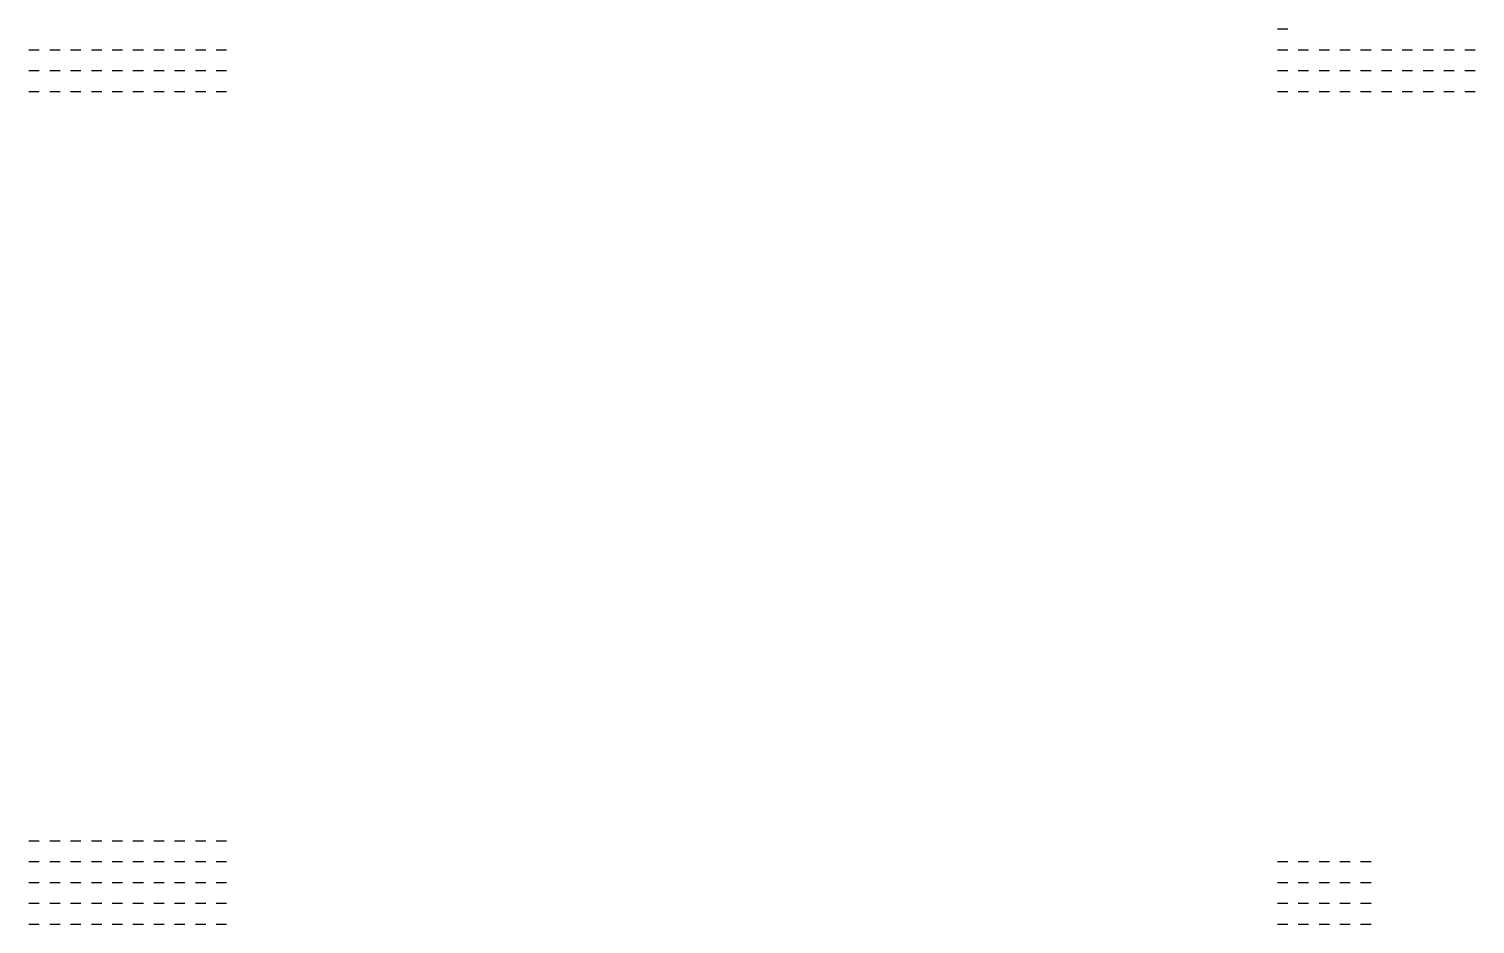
# Model space of a CAD drawing. Header units: metres. Extents: x 0 to 695, y 0 to 430.
import ezdxf

# ---------------------------------------------------------------- set-up
doc = ezdxf.new("R2010")
doc.units = ezdxf.units.M

# ---------------------------------------------------------------- blocks, each defined once
blk = doc.blocks.new('HIGH_ENTITY_COUNT')
for p, q in [((0, 40), (5, 40)), ((10, 40), (15, 40)), ((20, 40), (25, 40)), ((30, 40), (35, 40)), ((40, 40), (45, 40)), ((50, 40), (55, 40)), ((60, 40), (65, 40)), ((70, 40), (75, 40)), ((80, 40), (85, 40)), ((90, 40), (95, 40)), ((0, 30), (5, 30)), ((10, 30), (15, 30)), ((20, 30), (25, 30)), ((30, 30), (35, 30)), ((40, 30), (45, 30)), ((50, 30), (55, 30)), ((60, 30), (65, 30)), ((70, 30), (75, 30)), ((80, 30), (85, 30)), ((90, 30), (95, 30)), ((0, 20), (5, 20)), ((10, 20), (15, 20)), ((20, 20), (25, 20)), ((30, 20), (35, 20)), ((40, 20), (45, 20)), ((50, 20), (55, 20)), ((60, 20), (65, 20)), ((70, 20), (75, 20)), ((80, 20), (85, 20)), ((90, 20), (95, 20)), ((0, 10), (5, 10)), ((10, 10), (15, 10)), ((20, 10), (25, 10)), ((30, 10), (35, 10)), ((40, 10), (45, 10)), ((50, 10), (55, 10)), ((60, 10), (65, 10)), ((70, 10), (75, 10)), ((80, 10), (85, 10)), ((90, 10), (95, 10)), ((0, 0), (5, 0)), ((10, 0), (15, 0)), ((20, 0), (25, 0)), ((30, 0), (35, 0)), ((40, 0), (45, 0)), ((50, 0), (55, 0)), ((60, 0), (65, 0)), ((70, 0), (75, 0)), ((80, 0), (85, 0)), ((90, 0), (95, 0))]:
    blk.add_line(p, q)
blk = doc.blocks.new('LOW_ENTITY_COUNT')
for p, q in [((0, 30), (5, 30)), ((10, 30), (15, 30)), ((20, 30), (25, 30)), ((30, 30), (35, 30)), ((40, 30), (45, 30)), ((0, 20), (5, 20)), ((10, 20), (15, 20)), ((20, 20), (25, 20)), ((30, 20), (35, 20)), ((40, 20), (45, 20)), ((0, 10), (5, 10)), ((10, 10), (15, 10)), ((20, 10), (25, 10)), ((30, 10), (35, 10)), ((40, 10), (45, 10)), ((0, 0), (5, 0)), ((10, 0), (15, 0)), ((20, 0), (25, 0)), ((30, 0), (35, 0)), ((40, 0), (45, 0))]:
    blk.add_line(p, q)
blk = doc.blocks.new('EXACTLY_ENTITY_THRESHOLD')
for p, q in [((0, 20), (5, 20)), ((10, 20), (15, 20)), ((20, 20), (25, 20)), ((30, 20), (35, 20)), ((40, 20), (45, 20)), ((50, 20), (55, 20)), ((60, 20), (65, 20)), ((70, 20), (75, 20)), ((80, 20), (85, 20)), ((90, 20), (95, 20)), ((0, 10), (5, 10)), ((10, 10), (15, 10)), ((20, 10), (25, 10)), ((30, 10), (35, 10)), ((40, 10), (45, 10)), ((50, 10), (55, 10)), ((60, 10), (65, 10)), ((70, 10), (75, 10)), ((80, 10), (85, 10)), ((90, 10), (95, 10)), ((0, 0), (5, 0)), ((10, 0), (15, 0)), ((20, 0), (25, 0)), ((30, 0), (35, 0)), ((40, 0), (45, 0)), ((50, 0), (55, 0)), ((60, 0), (65, 0)), ((70, 0), (75, 0)), ((80, 0), (85, 0)), ((90, 0), (95, 0))]:
    blk.add_line(p, q)
blk = doc.blocks.new('JUST_OVER_ENTITY_THRESHOLD')
for p, q in [((0, 30), (5, 30)), ((0, 20), (5, 20)), ((10, 20), (15, 20)), ((20, 20), (25, 20)), ((30, 20), (35, 20)), ((40, 20), (45, 20)), ((50, 20), (55, 20)), ((60, 20), (65, 20)), ((70, 20), (75, 20)), ((80, 20), (85, 20)), ((90, 20), (95, 20)), ((0, 10), (5, 10)), ((10, 10), (15, 10)), ((20, 10), (25, 10)), ((30, 10), (35, 10)), ((40, 10), (45, 10)), ((50, 10), (55, 10)), ((60, 10), (65, 10)), ((70, 10), (75, 10)), ((80, 10), (85, 10)), ((90, 10), (95, 10)), ((0, 0), (5, 0)), ((10, 0), (15, 0)), ((20, 0), (25, 0)), ((30, 0), (35, 0)), ((40, 0), (45, 0)), ((50, 0), (55, 0)), ((60, 0), (65, 0)), ((70, 0), (75, 0)), ((80, 0), (85, 0)), ((90, 0), (95, 0))]:
    blk.add_line(p, q)

msp = doc.modelspace()

# ---------------------------------------------------------------- block references
for name, p in [('JUST_OVER_ENTITY_THRESHOLD', (600, 400)), ('EXACTLY_ENTITY_THRESHOLD', (0, 400)), ('HIGH_ENTITY_COUNT', (0, 0)), ('LOW_ENTITY_COUNT', (600, 0))]:
    msp.add_blockref(name, p)

doc.saveas('drawing.dxf')
